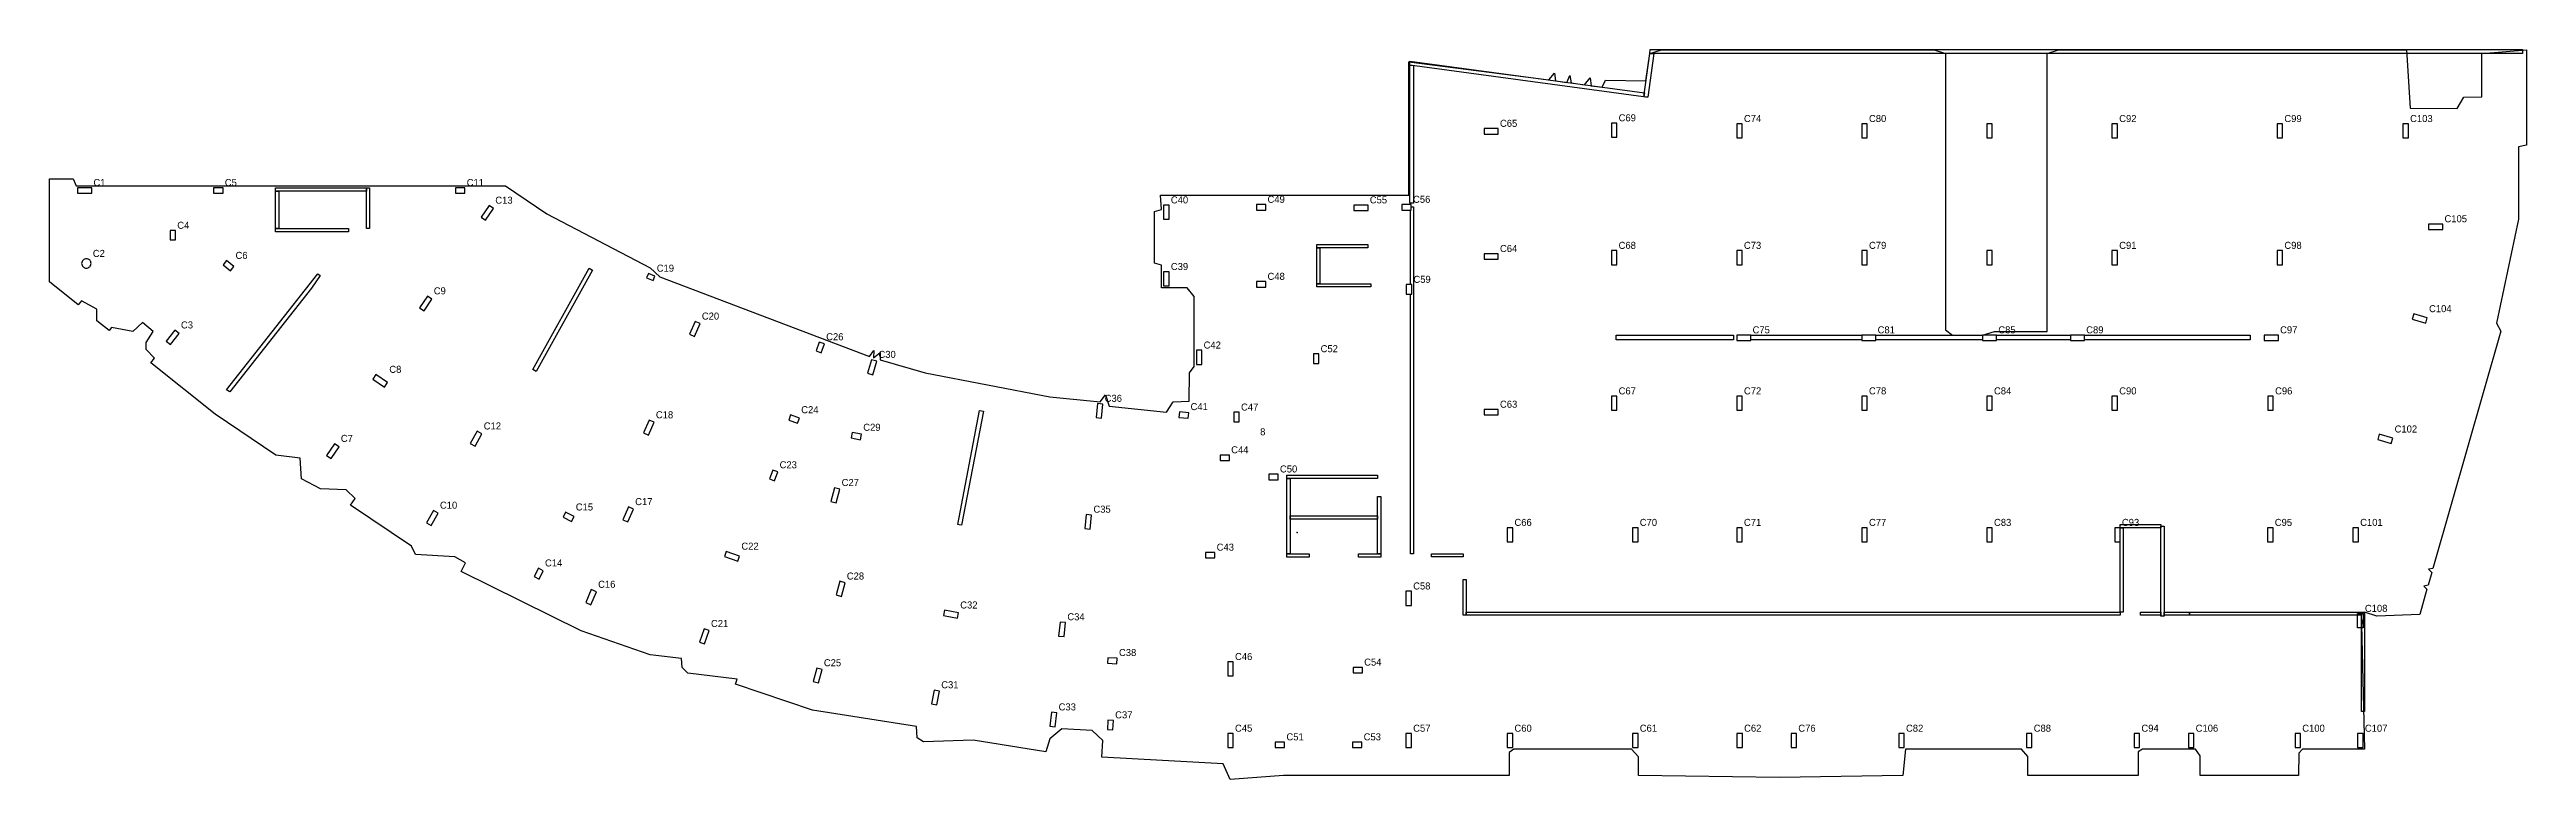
# Model space of a CAD drawing. Header units: inches. Extents: x 3290 to 9617, y 5313 to 56300.
# Drawn here: x 3292 to 9617, y 29865 to 31731 of the extents above; entities that cross this region are included whole.
import ezdxf

# ---------------------------------------------------------------- set-up
doc = ezdxf.new("R2010")
doc.units = ezdxf.units.IN
for name, color, linetype in [('BOUNDARY', 1, 'Continuous'), ('COL-LABEL', 2, 'Continuous'), ('COLS', 2, 'Continuous'), ('DATUM', 7, 'Continuous'), ('FLOOR NUMBER', 3, 'Continuous'), ('WALL', 4, 'Continuous')]:
    doc.layers.add(name, color=color, linetype=linetype)

msp = doc.modelspace()

# ---------------------------------------------------------------- linework, layer by layer
at = {"layer": 'BOUNDARY'}
msp.add_lwpolyline([(7378.1, 31721), (7408, 31730.3), (8104.1, 31730.3), (8133.7, 31721), (8133.7, 31014.5), (8150.8, 31000.9), (8227.7, 31000.9), (8258.8, 31010.3), (8392.9, 31010.3), (8392.9, 31721), (8422, 31730.3), (9310.1, 31730.3), (9319.8, 31580.7), (9439.7, 31580.3), (9456.8, 31608.8), (9503.1, 31610.3), (9503.1, 31721), (9616.8, 31730.3), (9616.8, 31486.8), (9596.6, 31482.5), (9596.2, 31297.6), (9540, 31031.1), (9551.3, 31010.8), (9378, 30404.7), (9367, 30402.4), (9375, 30394.2), (9365.8, 30361.9), (9354.7, 30359.5), (9362.7, 30351.2), (9344.3, 30286.8), (9234.8, 30282.8), (9203.3, 30292.8), (9195.3, 30260.1), (9203.3, 29943.1), (9045.3, 29942.5), (9035.2, 29932.5), (9034.7, 29875.1), (8783.6, 29875.1), (8783.6, 29925.6), (8771.3, 29942.5), (8636.1, 29942.5), (8625.5, 29936.2), (8625.5, 29875.1), (8343.7, 29875.1), (8343.7, 29924.3), (8327.3, 29942.5), (8031.5, 29942.5), (8024.5, 29875.1), (7709.9, 29870.3), (7349.6, 29875.1), (7349.6, 29923), (7331.3, 29942.5), (7030.8, 29942.5), (7019.5, 29933.8), (7019.3, 29875.1), (6443.2, 29875.1), (6307.1, 29865.1), (6288.9, 29904.9), (5979, 29922), (5981.4, 29965.1), (5954.8, 29990.4), (5877.1, 29994.7), (5846.6, 29968.8), (5835.8, 29935.7), (5651, 29965.6), (5524, 29961.8), (5507.3, 29971.5), (5505.7, 30000.8), (5240.8, 30042.2), (5043.5, 30108.8), (5048.1, 30122), (4922, 30137.1), (4907.3, 30151.3), (4905.8, 30174.7), (4826.2, 30184.1), (4649.3, 30245.4), (4343.7, 30396.5), (4354.8, 30418.7), (4327.4, 30434.3), (4227, 30440.1), (4216.4, 30461.5), (4061, 30566), (4072.8, 30583.5), (4049.3, 30605.3), (3984.5, 30608.3), (3935.3, 30633.9), (3931.9, 30686.3), (3870.2, 30694.5), (3714.9, 30799), (3550.8, 30929.7), (3560.4, 30941.9), (3539.3, 30964.5), (3539.3, 30982.5), (3557, 31010.6), (3529.4, 31032.8), (3505.3, 31010.3), (3450.6, 31020.3), (3444.4, 31012.5), (3413.3, 31037.5), (3413.1, 31067.5), (3373.5, 31088.2), (3365.6, 31078.2), (3292.3, 31137), (3292.5, 31400.3), (3352.5, 31400.3), (3360.3, 31382.9), (4456.2, 31382.9), (4562.1, 31311.1), (4825.6, 31172.7), (4850.9, 31150.3), (5385.7, 30946.3), (5397.1, 30961.5), (5396, 30942.6), (5413, 30956.3), (5412.9, 30937.5), (5528, 30904.5), (5846.2, 30843.6), (5975, 30830.6), (5988.8, 30848.3), (5998.1, 30819.2), (6144.3, 30804.4), (6161.4, 30830.3), (6202.5, 30832.5), (6203.3, 30904.2), (6215.2, 30920.7), (6215.2, 31099.7), (6197.3, 31121.7), (6131.8, 31121.7), (6131.8, 31179.5), (6113.3, 31184.8), (6113.3, 31316.8), (6131.8, 31321.8), (6128.6, 31358.3), (6763.3, 31358.3), (6763.3, 31699.6), (7120.6, 31653.1), (7134.9, 31670.3), (7137.4, 31650.9), (7166.1, 31647), (7174.4, 31664.3), (7177.4, 31645.4), (7211.6, 31640.8), (7225.9, 31658.3), (7228.2, 31638.5), (7257.1, 31634.6), (7265.5, 31652.3), (7368.5, 31650.5)], close=True, dxfattribs=at)
at = {"layer": 'COLS'}
for points in [[(6991.3, 31514.8), (6991.3, 31528.8), (6955.3, 31528.8), (6955.3, 31514.8)], [(7280.2, 31506.9), (7294.2, 31506.9), (7294.2, 31542.9), (7280.2, 31542.9)], [(7600.2, 31505), (7614.2, 31505), (7614.2, 31541), (7600.2, 31541)], [(7919.5, 31505), (7933.5, 31505), (7933.5, 31541), (7919.5, 31541)], [(8238.7, 31505), (8252.7, 31505), (8252.7, 31541), (8238.7, 31541)], [(8558.4, 31505), (8572.4, 31505), (8572.4, 31541), (8558.4, 31541)], [(8980.1, 31505), (8994.1, 31505), (8994.1, 31541), (8980.1, 31541)], [(9301.2, 31505), (9315.2, 31505), (9315.2, 31541), (9301.2, 31541)], [(3363.9, 31377.5), (3363.9, 31363.5), (3399.9, 31363.5), (3399.9, 31377.5)], [(3735.2, 31363.5), (3735.2, 31377.5), (3711.2, 31377.5), (3711.2, 31363.5)], [(4353, 31363.5), (4353, 31377.5), (4329, 31377.5), (4329, 31363.5)], [(4394.2, 31302.5), (4405.8, 31294.6), (4426, 31324.4), (4414.4, 31332.3)], [(6150.9, 31333.1), (6136.9, 31333.1), (6136.9, 31297.1), (6150.9, 31297.1)], [(6397.7, 31320.6), (6397.7, 31334.6), (6373.7, 31334.6), (6373.7, 31320.6)], [(6658.9, 31319.1), (6658.9, 31333.1), (6622.9, 31333.1), (6622.9, 31319.1)], [(6769.3, 31320.6), (6769.3, 31334.6), (6745.3, 31334.6), (6745.3, 31320.6)], [(3599.9, 31244.2), (3613.9, 31244.2), (3613.9, 31268.2), (3599.9, 31268.2)], [(9402.9, 31270.9), (9402.9, 31284.9), (9366.9, 31284.9), (9366.9, 31270.9)], [(3398.3, 31184.3), (3398.1, 31186.6), (3397.4, 31188.9), (3396.3, 31190.9), (3394.8, 31192.8), (3393, 31194.2), (3390.9, 31195.4), (3388.7, 31196), (3386.3, 31196.3), (3384, 31196), (3381.7, 31195.4), (3379.7, 31194.2), (3377.8, 31192.8), (3376.4, 31190.9), (3375.2, 31188.9), (3374.6, 31186.6), (3374.3, 31184.3), (3374.6, 31181.9), (3375.2, 31179.7), (3376.4, 31177.6), (3377.8, 31175.8), (3379.7, 31174.3), (3381.7, 31173.2), (3384, 31172.5), (3386.3, 31172.3), (3388.7, 31172.5), (3390.9, 31173.2), (3393, 31174.3), (3394.8, 31175.8), (3396.3, 31177.6), (3397.4, 31179.7), (3398.1, 31181.9)], [(3754, 31165.4), (3762.7, 31176.4), (3743.8, 31191.3), (3735.2, 31180.3)], [(6991.3, 31194.8), (6991.3, 31208.8), (6955.3, 31208.8), (6955.3, 31194.8)], [(7280.2, 31180.9), (7294.2, 31180.9), (7294.2, 31216.9), (7280.2, 31216.9)], [(7600.2, 31180.9), (7614.2, 31180.9), (7614.2, 31216.9), (7600.2, 31216.9)], [(7919.5, 31180.9), (7933.5, 31180.9), (7933.5, 31216.9), (7919.5, 31216.9)], [(8238.7, 31180.9), (8252.7, 31180.9), (8252.7, 31216.9), (8238.7, 31216.9)], [(8558.4, 31180.9), (8572.4, 31180.9), (8572.4, 31216.9), (8558.4, 31216.9)], [(8980.1, 31180.9), (8994.1, 31180.9), (8994.1, 31216.9), (8980.1, 31216.9)], [(4821.8, 31158.6), (4816.9, 31147.6), (4833.4, 31140.3), (4838.2, 31151.3)], [(6150.9, 31162.8), (6136.9, 31162.8), (6136.9, 31126.8), (6150.9, 31126.8)], [(6397.7, 31123.7), (6397.7, 31137.7), (6373.7, 31137.7), (6373.7, 31123.7)], [(6770.3, 31130), (6756.3, 31130), (6756.3, 31106), (6770.3, 31106)], [(4237, 31070.8), (4248.6, 31063), (4268.8, 31092.8), (4257.2, 31100.6)], [(9359.7, 31031.8), (9363.5, 31045.2), (9328.9, 31055.1), (9325.1, 31041.7)], [(3590.2, 30985.2), (3601.2, 30976.6), (3623.4, 31004.9), (3612.4, 31013.5)], [(4926, 31003.2), (4938.7, 30997.5), (4953.4, 31030.4), (4940.6, 31036.1)], [(7636.2, 30986.9), (7636.2, 31000.9), (7600.2, 31000.9), (7600.2, 30986.9)], [(7955.5, 30986.9), (7955.5, 31000.9), (7919.5, 31000.9), (7919.5, 30986.9)], [(8263.7, 30986.9), (8263.7, 31000.9), (8227.7, 31000.9), (8227.7, 30986.9)], [(8488.1, 30986.9), (8488.1, 31000.9), (8452.1, 31000.9), (8452.1, 30986.9)], [(8983.2, 30986.9), (8983.2, 31000.9), (8947.2, 31000.9), (8947.2, 30986.9)], [(5270.8, 30978.5), (5257.7, 30983.3), (5249.5, 30960.7), (5262.6, 30955.9)], [(5380.9, 30903.6), (5394.3, 30899.8), (5404.3, 30934.4), (5390.8, 30938.2)], [(6234.6, 30962.1), (6220.6, 30962.1), (6220.6, 30926.1), (6234.6, 30926.1)], [(6533.3, 30952.8), (6519.3, 30952.8), (6519.3, 30928.8), (6533.3, 30928.8)], [(4147.5, 30868.3), (4155.3, 30879.9), (4125.5, 30900), (4117.6, 30888.4)], [(5964.4, 30790.1), (5978.3, 30788.7), (5981.9, 30824.5), (5968, 30825.9)], [(6199.8, 30788.3), (6201.2, 30802.3), (6177.3, 30804.7), (6175.9, 30790.8)], [(6316.1, 30779.6), (6330.1, 30779.6), (6330.1, 30803.6), (6316.1, 30803.6)], [(6991.3, 30796.8), (6991.3, 30810.8), (6955.3, 30810.8), (6955.3, 30796.8)], [(7280.2, 30808.9), (7294.2, 30808.9), (7294.2, 30844.9), (7280.2, 30844.9)], [(7600.2, 30808.9), (7614.2, 30808.9), (7614.2, 30844.9), (7600.2, 30844.9)], [(7919.5, 30808.9), (7933.5, 30808.9), (7933.5, 30844.9), (7919.5, 30844.9)], [(8238.7, 30808.9), (8252.7, 30808.9), (8252.7, 30844.9), (8238.7, 30844.9)], [(8558.4, 30808.9), (8572.4, 30808.9), (8572.4, 30844.9), (8558.4, 30844.9)], [(8956.4, 30808.9), (8970.4, 30808.9), (8970.4, 30844.9), (8956.4, 30844.9)], [(4366.5, 30724.1), (4378.7, 30717.1), (4396.5, 30748.4), (4384.4, 30755.3)], [(4808.6, 30751), (4821.4, 30745.3), (4836, 30778.2), (4823.2, 30783.9)], [(5184.6, 30796.8), (5179.8, 30783.7), (5202.4, 30775.5), (5207.1, 30788.6)], [(5362.9, 30733.6), (5365.5, 30747.4), (5341.9, 30751.9), (5339.3, 30738.1)], [(9271.7, 30724.1), (9275.6, 30737.6), (9241, 30747.5), (9237.1, 30734)], [(3999.8, 30693.6), (4011.4, 30685.8), (4031.5, 30715.6), (4019.9, 30723.5)], [(6304.9, 30680.4), (6304.9, 30694.4), (6280.9, 30694.4), (6280.9, 30680.4)], [(5151.9, 30651.2), (5138.7, 30656), (5130.5, 30633.5), (5143.7, 30628.7)], [(5286.9, 30576.1), (5300.4, 30572.2), (5310.3, 30606.8), (5296.9, 30610.7)], [(6429.5, 30631.4), (6429.5, 30645.4), (6405.5, 30645.4), (6405.5, 30631.4)], [(4254.6, 30521.5), (4266.8, 30514.6), (4284.6, 30545.8), (4272.4, 30552.8)], [(4625.2, 30525), (4631.5, 30537.5), (4610, 30548.2), (4603.7, 30535.7)], [(4756, 30528.8), (4768.8, 30523.3), (4783.1, 30556.3), (4770.3, 30561.9)], [(5935.7, 30506.7), (5949.6, 30505.3), (5953.2, 30541.1), (5939.3, 30542.5)], [(7028.2, 30508.8), (7014.2, 30508.8), (7014.2, 30472.8), (7028.2, 30472.8)], [(7348.2, 30508.8), (7334.2, 30508.8), (7334.2, 30472.8), (7348.2, 30472.8)], [(7600.2, 30472.8), (7614.2, 30472.8), (7614.2, 30508.8), (7600.2, 30508.8)], [(7919.5, 30472.8), (7933.5, 30472.8), (7933.5, 30508.8), (7919.5, 30508.8)], [(8238.7, 30472.8), (8252.7, 30472.8), (8252.7, 30508.8), (8238.7, 30508.8)], [(8565.3, 30472.8), (8579.3, 30472.8), (8579.3, 30508.8), (8565.3, 30508.8)], [(8955.6, 30472.8), (8969.6, 30472.8), (8969.6, 30508.8), (8955.6, 30508.8)], [(9173.6, 30472.8), (9187.6, 30472.8), (9187.6, 30508.8), (9173.6, 30508.8)], [(5049.7, 30423.1), (5054.3, 30436.3), (5020.3, 30448.1), (5015.7, 30434.9)], [(6267.9, 30431.5), (6267.9, 30445.5), (6243.9, 30445.5), (6243.9, 30431.5)], [(4552.9, 30398.9), (4540.4, 30405.2), (4529.7, 30383.7), (4542.2, 30377.5)], [(5300.8, 30336.9), (5314.3, 30333.3), (5323.5, 30368.1), (5310, 30371.7)], [(4661.4, 30317.6), (4674.2, 30312), (4688.5, 30345.1), (4675.6, 30350.6)], [(5610.5, 30277.3), (5613.1, 30291.1), (5577.7, 30297.7), (5575.1, 30283.9)], [(6755.6, 30310.3), (6769.6, 30310.3), (6769.6, 30346.3), (6755.6, 30346.3)], [(4951.7, 30216.5), (4964.9, 30211.9), (4976.7, 30245.9), (4963.5, 30250.5)], [(5868.8, 30231.8), (5882.7, 30230.3), (5886.7, 30266.1), (5872.8, 30267.6)], [(9199.7, 30289.1), (9199.7, 30253.1), (9185.7, 30253.1), (9185.7, 30289.1)], [(6017.7, 30160.9), (6018.5, 30174.9), (5994.5, 30176.2), (5993.7, 30162.2)], [(5242.1, 30115.3), (5255.6, 30111.8), (5264.9, 30146.6), (5251.3, 30150.1)], [(6300.7, 30129.9), (6314.7, 30129.9), (6314.7, 30165.9), (6300.7, 30165.9)], [(6644.5, 30137.7), (6644.5, 30151.7), (6620.5, 30151.7), (6620.5, 30137.7)], [(5544.2, 30058.4), (5558, 30055.8), (5564.6, 30091.2), (5550.8, 30093.8)], [(5846.4, 30001.4), (5860.3, 29999.9), (5864.3, 30035.7), (5850.4, 30037.2)], [(6008.7, 30016.1), (5994.7, 30016.9), (5993.4, 29993), (6007.4, 29992.2)], [(6300.7, 29946.7), (6314.7, 29946.7), (6314.7, 29982.7), (6300.7, 29982.7)], [(6755.6, 29946.7), (6769.6, 29946.7), (6769.6, 29982.7), (6755.6, 29982.7)], [(7014.2, 29946.7), (7028.2, 29946.7), (7028.2, 29982.7), (7014.2, 29982.7)], [(7334.2, 29946.7), (7348.2, 29946.7), (7348.2, 29982.7), (7334.2, 29982.7)], [(7600.6, 29946.7), (7614.6, 29946.7), (7614.6, 29982.7), (7600.6, 29982.7)], [(7739, 29946.7), (7753, 29946.7), (7753, 29982.7), (7739, 29982.7)], [(8014, 29946.7), (8028, 29946.7), (8028, 29982.7), (8014, 29982.7)], [(8340.1, 29946.7), (8354.1, 29946.7), (8354.1, 29982.7), (8340.1, 29982.7)], [(8615.1, 29946.7), (8629.1, 29946.7), (8629.1, 29982.7), (8615.1, 29982.7)], [(8753.6, 29946.7), (8767.6, 29946.7), (8767.6, 29982.7), (8753.6, 29982.7)], [(9025.8, 29946.7), (9039.8, 29946.7), (9039.8, 29982.7), (9025.8, 29982.7)], [(9185.7, 29946.7), (9199.7, 29946.7), (9199.7, 29982.7), (9185.7, 29982.7)], [(6446, 29946.7), (6446, 29960.7), (6422, 29960.7), (6422, 29946.7)], [(6643.2, 29946.7), (6643.2, 29960.7), (6619.2, 29960.7), (6619.2, 29946.7)]]:
    msp.add_lwpolyline(points, close=True, dxfattribs=at)
at = {"layer": 'DATUM'}
msp.add_point((6477.6, 30496.8), dxfattribs=at)
at = {"layer": 'WALL'}
for points in [[(7363, 31610.1), (7361.9, 31610.3), (6765.3, 31691.3), (6765.3, 31701.3), (7364.4, 31620)], [(6775.3, 31338.1), (6774.5, 31338.1), (6765.3, 31338.1), (6765.3, 31691.3), (6775.3, 31689.9)], [(7372.9, 31608.8), (7367.5, 31609.5), (7363, 31610.1), (7378.1, 31721), (7388.2, 31721)], [(9606.8, 31721), (9012, 31721), (7378.1, 31721), (7379.4, 31731), (9606.8, 31731)], [(4101.5, 31369.1), (4051.8, 31369.1), (3869.5, 31369.1), (3869.5, 31377.1), (4101.5, 31377.1)], [(4101.5, 31273.1), (4101.5, 31321.4), (4101.5, 31377.1), (4109.5, 31377.1), (4109.5, 31273.1)], [(3869.5, 31273.1), (3869.5, 31321.4), (3869.5, 31369.1), (3877.5, 31369.1), (3877.5, 31273.1)], [(6767.7, 30442.1), (6767.7, 30480.8), (6767.7, 31106), (6770.3, 31106), (6770.3, 31130), (6767.7, 31130), (6767.7, 31320.6), (6769.3, 31320.6), (6769.3, 31329.1), (6775.3, 31329.1), (6775.3, 30442.1)], [(4055.5, 31265.1), (4051.8, 31265.1), (3869.5, 31265.1), (3869.5, 31273.1), (4055.5, 31273.1)], [(6528.2, 31224.3), (6528.2, 31232.3), (6658.3, 31232.3), (6658.3, 31224.3)], [(6528.2, 31132.3), (6528.2, 31163.8), (6528.2, 31224.3), (6536.2, 31224.3), (6536.2, 31132.3)], [(3752.4, 30855.7), (3744.1, 30861.3), (3977.4, 31157.6), (3982.9, 31153.2), (3961, 31120.7)], [(4534.8, 30907.9), (4526.1, 30912.8), (4670.1, 31172.1), (4678.9, 31167.2)], [(6528.2, 31124.3), (6528.2, 31124.3), (6528.2, 31132.3), (6666.3, 31132.3), (6666.3, 31124.3)], [(7592.3, 30988.9), (7583.2, 30988.9), (7292.2, 30988.9), (7292.2, 31000.9), (7592.3, 31000.9)], [(7636.2, 30989.3), (7636.2, 31000.9), (7919.5, 31000.9), (7919.5, 30989.3)], [(7955.5, 30989.3), (7955.5, 31000.9), (8227.7, 31000.9), (8227.7, 30989.3)], [(8452.1, 30989.3), (8445.8, 30989.3), (8263.7, 30989.3), (8263.7, 31000.9), (8452.1, 31000.9)], [(8911.3, 30989.3), (8580.6, 30989.3), (8488.1, 30989.3), (8488.1, 31000.9), (8911.3, 31000.9)], [(5620.9, 30514.9), (5615.3, 30516), (5611.1, 30516.8), (5667.2, 30808.1), (5677, 30806.2)], [(6639.7, 30634.7), (6531.9, 30634.7), (6451.7, 30634.7), (6451.7, 30642.7), (6683.3, 30642.7), (6683.3, 30634.7)], [(6451.7, 30441.7), (6451.7, 30454.6), (6451.7, 30634.7), (6459.7, 30634.7), (6459.7, 30441.7)], [(6691.3, 30441.7), (6683.3, 30441.7), (6683.3, 30588.7), (6691.3, 30588.7)], [(6565.7, 30530.7), (6565.7, 30530.7), (6459.7, 30530.7), (6459.7, 30538.7), (6683.3, 30538.7), (6683.3, 30530.7)], [(8587.3, 30508.8), (8580.6, 30508.8), (8579.3, 30508.8), (8579.3, 30516.8), (8683.3, 30516.8), (8683.3, 30508.8)], [(8587.3, 30292.8), (8580.6, 30292.8), (8579.3, 30292.8), (8579.3, 30508.8), (8587.3, 30508.8)], [(8688.5, 30283), (8683.3, 30283), (8683.3, 30512.8), (8691.3, 30512.8), (8691.3, 30283)], [(6464.5, 30433.7), (6451.7, 30433.7), (6451.7, 30441.7), (6508.7, 30441.7), (6508.7, 30433.7)], [(6691.3, 30433.7), (6683.3, 30433.7), (6634.3, 30433.7), (6634.3, 30441.7), (6691.3, 30441.7)], [(6855.4, 30434.5), (6820.7, 30434.5), (6820.7, 30442.1), (6901.5, 30442.1), (6901.5, 30434.5)], [(6909.1, 30285.2), (6901.5, 30285.2), (6901.5, 30376.7), (6909.1, 30376.7)], [(8499.8, 30285.2), (8472.8, 30285.2), (6909.1, 30285.2), (6909.1, 30292.8), (8579.3, 30292.8), (8579.3, 30285.2)], [(8631, 30284.8), (8631, 30286), (8631, 30292.8), (8683.3, 30292.8), (8683.3, 30284.8)], [(8756.1, 30285.2), (8691.3, 30285.2), (8691.3, 30292.8), (8756.1, 30292.8)], [(9012, 30285.2), (8904.1, 30285.2), (8756.1, 30285.2), (8756.1, 30292.8), (9195.3, 30292.8), (9195.3, 30285.2)], [(9195.3, 30039.2), (9195.3, 30118.8), (9195.3, 30292.8), (9203.3, 30292.8), (9203.3, 30039.2)]]:
    msp.add_lwpolyline(points, close=True, dxfattribs=at)

# ---------------------------------------------------------------- texts
at = {"layer": 'COL-LABEL'}
for s, p in [('C69', (7298.7, 31547.4)), ('C74', (7618.7, 31545.5)), ('C80', (7938, 31545.5)), ('C92', (8576.9, 31545.5)), ('C99', (8998.6, 31545.5)), ('C103', (9319.7, 31545.5)), ('C65', (6995.8, 31533.3)), ('C1', (3404.4, 31382)), ('C5', (3739.7, 31382)), ('C11', (4357.5, 31382)), ('C13', (4430.5, 31336.8)), ('C40', (6155.4, 31337.6)), ('C49', (6402.2, 31339.1)), ('C55', (6663.4, 31337.6)), ('C56', (6773.8, 31339.1)), ('C105', (9407.4, 31289.4)), ('C4', (3618.4, 31272.7)), ('C2', (3402.8, 31200.8)), ('C6', (3767.2, 31195.8)), ('C19', (4842.7, 31163.1)), ('C39', (6155.4, 31167.3)), ('C64', (6995.8, 31213.3)), ('C68', (7298.7, 31221.4)), ('C73', (7618.7, 31221.4)), ('C79', (7938, 31221.4)), ('C91', (8576.9, 31221.4)), ('C98', (8998.6, 31221.4)), ('C9', (4273.3, 31105.1)), ('C48', (6402.2, 31142.2)), ('C59', (6774.8, 31134.5)), ('C20', (4957.9, 31040.6)), ('C104', (9368, 31059.6)), ('C3', (3627.9, 31018)), ('C26', (5275.3, 30987.8)), ('C75', (7640.7, 31005.4)), ('C81', (7960, 31005.4)), ('C85', (8268.2, 31005.4)), ('C89', (8492.6, 31005.4)), ('C97', (8987.7, 31005.4)), ('C30', (5408.8, 30942.7)), ('C42', (6239.1, 30966.6)), ('C52', (6537.8, 30957.3)), ('C8', (4159.8, 30904.5)), ('C67', (7298.7, 30849.4)), ('C72', (7618.7, 30849.4)), ('C78', (7938, 30849.4)), ('C84', (8257.2, 30849.4)), ('C90', (8576.9, 30849.4)), ('C96', (8974.9, 30849.4)), ('C18', (4840.5, 30788.4)), ('C24', (5211.6, 30801.3)), ('C36', (5986.4, 30830.4)), ('C41', (6205.7, 30809.2)), ('C47', (6334.6, 30808.1)), ('C63', (6995.8, 30815.3)), ('C7', (4036, 30728)), ('C12', (4401, 30759.8)), ('C29', (5370, 30756.4)), ('C102', (9280.1, 30752)), ('C23', (5156.4, 30660.5)), ('C44', (6309.4, 30698.9)), ('C27', (5314.8, 30615.2)), ('C50', (6434, 30649.9)), ('C10', (4289.1, 30557.3)), ('C15', (4636, 30552.7)), ('C17', (4787.6, 30566.4)), ('C35', (5957.7, 30547)), ('C66', (7032.7, 30513.3)), ('C70', (7352.7, 30513.3)), ('C71', (7618.7, 30513.3)), ('C77', (7938, 30513.3)), ('C83', (8257.2, 30513.3)), ('C93', (8583.8, 30513.3)), ('C95', (8974.1, 30513.3)), ('C101', (9192.1, 30513.3)), ('C14', (4557.4, 30409.7)), ('C22', (5058.8, 30452.6)), ('C43', (6272.4, 30450)), ('C16', (4693, 30355.1)), ('C28', (5328, 30376.2)), ('C58', (6774.1, 30350.8)), ('C32', (5617.6, 30302.2)), ('C108', (9204.2, 30293.6)), ('C21', (4981.2, 30255)), ('C34', (5891.2, 30272.1)), ('C25', (5269.4, 30154.6)), ('C38', (6023, 30180.7)), ('C46', (6319.2, 30170.4)), ('C54', (6649, 30156.2)), ('C31', (5569.1, 30098.3)), ('C33', (5868.8, 30041.7)), ('C37', (6013.2, 30021.4)), ('C45', (6319.2, 29987.2)), ('C51', (6450.5, 29965.2)), ('C53', (6647.7, 29965.2)), ('C57', (6774.1, 29987.2)), ('C60', (7032.7, 29987.2)), ('C61', (7352.7, 29987.2)), ('C62', (7619.1, 29987.2)), ('C76', (7757.5, 29987.2)), ('C82', (8032.5, 29987.2)), ('C88', (8358.6, 29987.2)), ('C94', (8633.6, 29987.2)), ('C106', (8772.1, 29987.2)), ('C100', (9044.3, 29987.2)), ('C107', (9204.2, 29987.2))]:
    msp.add_text(s, height=18, dxfattribs=at).set_placement(p)
at = {"layer": 'FLOOR NUMBER'}
msp.add_text('8', height=18, dxfattribs=at).set_placement((6383.4, 30744.8))

doc.saveas('drawing.dxf')
